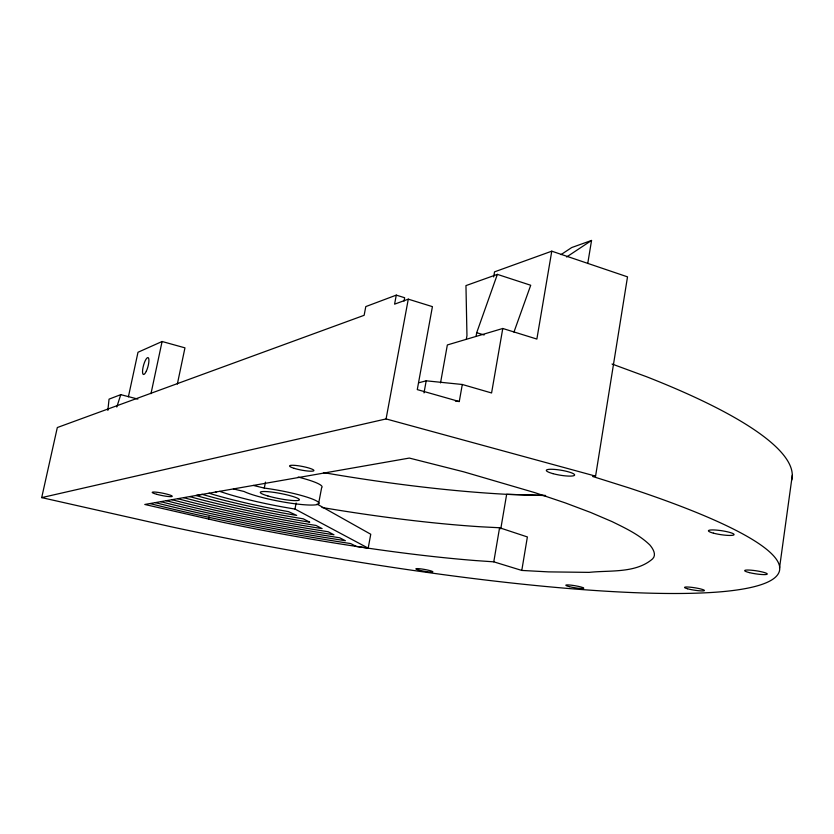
<?xml version="1.0" encoding="UTF-8"?>
<svg xmlns="http://www.w3.org/2000/svg" width="834" height="834" viewBox="0 0 834 834"><rect width="100%" height="100%" fill="white"/><g stroke="black" fill="none" stroke-linecap="round" stroke-linejoin="round"><path stroke-width="1.25" d="M107.857 410.411L109.045 399.142L120.763 394.649L137.85 399.09M779.529 567.912L792.3 475.255M404.021 301.105L404.646 297.728L396.275 295.132L365.792 306.589L364.135 315.304L57.317 427.54L41.7 497.617L170.793 526.702A520.426 72.527 10.8 0 0 719.93 591.879A520.426 72.527 10.8 0 0 629.159 487.963L592.734 476.495L595.58 476.141L627.512 276.857L551.774 251.18L494.541 271.853L493.645 276.951M587.741 263.513L591.556 240.453L571.717 247.542L561.011 254.62M521.792 570.435L493.78 561.835L475.495 560.563A334.778 45.516 10.8 0 1 222.271 522.178L144.782 504.466L409.338 458.074L463.704 471.825L534.917 492.665L565.275 502.902L590.67 512.462L612.031 521.594C625.281 528.12 639 534.521 649.769 544.894C652.814 548.428 656.838 554.714 652.584 558.884C635.779 573.521 609.977 570.122 589.106 572.374L548.48 571.884L521.792 570.435L527.38 536.94L499.576 527.755L481.301 526.817A333.256 53.022 10.9 0 1 322.018 507.499M551.774 251.18L536.867 339.063L502.777 328.481L447.347 344.953L440.529 382.91M493.78 561.835L499.576 527.755M500.775 528.871L506.655 494.322L545.561 495.5M502.777 328.481L491.58 392.97L462.297 384.484L426.195 380.815L418.637 382.806M466.3 339.323L466.957 335.622L465.956 285.603L497.366 274.376L530.716 285.259L513.942 332.109M455.406 401.133L459.273 401.54L462.297 384.484M476.047 336.425L476.704 332.693L497.366 274.376M424.006 392.908L426.195 380.815M149.953 503.559L151.798 504.028A313.782 42.565 10.8 0 0 350.614 543.559L356.306 546.416L368.18 548.146L370.755 534.25L317.035 504.059M396.275 295.132L394.586 304.16L408.285 299.156L432.419 306.641L417.281 389.603L459.273 401.54M41.7 497.617L386.079 418.929L408.285 299.156M318.525 503.976L321.643 487.671A39.751 5.692 10.8 0 0 298.145 477.079M368.18 548.146L294.975 509.042L296.143 503.017M233.405 488.922L244.091 491.507A39.834 5.317 10.8 0 0 295.643 503.861A39.834 5.317 10.8 0 0 315.669 500.483A39.834 5.317 10.8 0 0 264.305 488.099L265.483 482.125M208.552 519.228L209.063 516.715M177.34 384.109L184.96 347.851L162.088 341.502L137.996 352.261L128.394 396.817M150.985 393.669L162.088 341.502M116.791 407.023L120.763 394.649M566.63 256.987L591.556 240.453M545.53 495.573L506.655 494.322A383.577 72.443 11.1 0 1 323.436 472.607M216.652 491.862L215.412 491.779L216.006 491.977M253.359 485.43L264.305 488.099M160.753 501.661L166.414 503.121A272.176 36.779 10.8 0 0 320.736 534.792L339.73 537.784L345.391 540.724L323.331 537.252A292.911 39.657 10.8 0 1 159.044 503.58L155.301 502.621M166.3 500.692L173.91 502.662A251.555 33.933 10.8 0 0 318.098 532.29L333.975 534.792L328.096 531.727L315.398 529.736A231.049 31.108 10.8 0 1 181.531 502.183L171.95 499.702M183.584 497.658L197.773 501.37A190.308 25.552 10.8 0 0 310.457 524.565L315.982 525.43L322.101 528.61L313.323 527.234A210.637 28.325 10.8 0 1 189.933 501.87L177.705 498.69M386.079 418.929L595.58 476.141M189.672 496.595L192.466 497.366A170.063 22.81 10.8 0 0 307.527 521.834L309.748 522.188L303.336 518.852L291.389 516.84A149.891 20.079 10.8 0 1 202.099 497.231L195.917 495.5L202.151 494.343A129.781 17.368 10.8 0 0 289.961 514.265L296.716 515.402L288.501 511.638A109.723 14.678 10.8 0 1 213.587 494.604L209 493.207M476.704 332.693L484.116 334.966M219.696 491.33L221.302 491.904A79.72 10.654 10.8 0 0 294.975 509.042M612.052 364.02L646.527 376.718A514.859 99.027 11.2 0 1 791.674 480.165M294.152 468.333A12.427 1.887 10.8 0 0 313.793 470.762A12.427 1.887 10.8 0 0 297.185 465.612A12.427 1.887 10.8 0 0 294.152 468.333M156.792 494.322A10.154 1.22 11.2 0 0 172.231 496.355A10.154 1.22 11.2 0 0 157.845 492.362A10.154 1.22 11.2 0 0 156.792 494.322M146.325 371.182A8.757 2.304 -74.8 0 0 148.129 357.64A8.757 2.304 -74.8 0 0 142.708 369.326A8.757 2.304 -74.8 0 0 146.325 371.182M552.973 473.649A14.324 2.523 9.4 0 0 574.636 475.036A14.324 2.523 9.4 0 0 553.891 469.365A14.324 2.523 9.4 0 0 552.973 473.649M713.414 533.155A12.99 2.012 8.5 0 0 733.962 534.823A12.99 2.012 8.5 0 0 716.302 530.09A12.99 2.012 8.5 0 0 713.414 533.155M749.391 572.614A11.447 1.543 8.6 0 0 767.249 574.126A11.447 1.543 8.6 0 0 751.298 570.206A11.447 1.543 8.6 0 0 749.391 572.614M687.456 588.752A10.081 1.22 8.9 0 0 704.084 590.764A10.081 1.22 8.9 0 0 691.772 587.355A10.081 1.22 8.9 0 0 687.456 588.752M569.445 586.667A9.122 1.022 9.5 0 0 583.727 588.304A9.122 1.022 9.5 0 0 571.196 585.176A9.122 1.022 9.5 0 0 569.445 586.667M418.647 570.039A8.621 0.917 10 0 0 432.648 571.999A8.621 0.917 10 0 0 421.785 569.007A8.621 0.917 10 0 0 418.647 570.039M267.87 495.959A19.912 2.658 10.8 0 0 299.239 500.046A19.912 2.658 10.8 0 0 272.447 492.175A19.912 2.658 10.8 0 0 267.87 495.959"/></g></svg>
